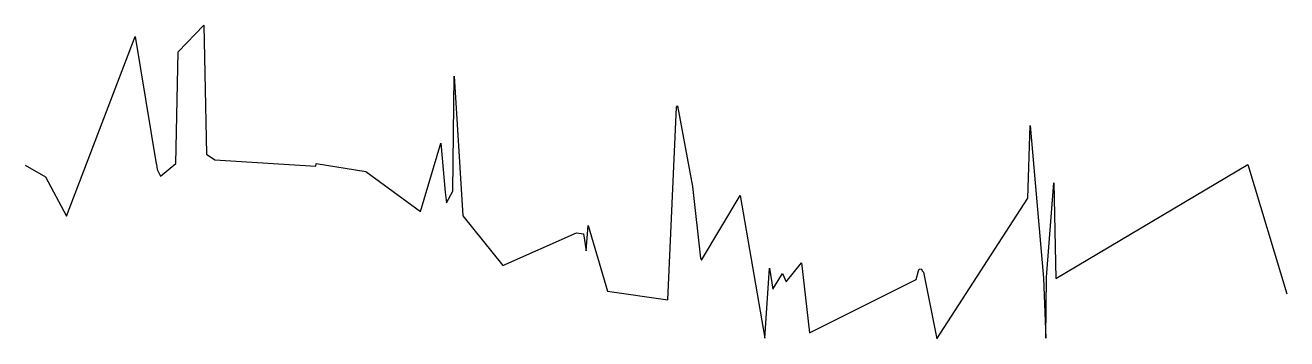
# Model space of a CAD drawing. Extents: x 0 to 48.4, y 67.3 to 79.3.
import ezdxf

# ---------------------------------------------------------------- set-up
doc = ezdxf.new("R2010")
doc.units = 0
doc.layers.add('TOPPPLATFORM_BASELINE_STAKE_2', color=1, linetype='CONTINUOUS')

msp = doc.modelspace()

# ---------------------------------------------------------------- linework, layer by layer
at = {"layer": 'TOPPPLATFORM_BASELINE_STAKE_2', "color": 7}
msp.add_polyline3d([(0, 73.97, 0), (0.783, 73.52, 0), (1.581, 72.01, 0), (4.209, 78.91, 0), (5.025, 74.02, 0), (5.036, 74.01, 0), (5.056, 73.8, 0), (5.181, 73.55, 0), (5.776, 74.04, 0), (5.863, 78.32, 0), (6.852, 79.34, 0), (6.949, 74.39, 0), (7.27, 74.18, 0), (11.137, 73.93, 0), (11.157, 74.04, 0), (13.053, 73.73, 0), (15.159, 72.19, 0), (15.937, 74.81, 0), (16.106, 72.94, 0), (16.142, 72.63, 0), (16.154, 72.52, 0), (16.399, 72.97, 0), (16.446, 77.38, 0), (16.777, 72.03, 0), (18.314, 70.12, 0), (21.131, 71.37, 0), (21.401, 71.34, 0), (21.506, 70.69, 0), (21.58, 71.65, 0), (22.322, 69.14, 0), (24.639, 68.8, 0), (24.966, 76.19, 0), (25.002, 76.25, 0), (25.581, 73.15, 0), (25.895, 70.4, 0), (25.926, 70.33, 0), (27.405, 72.81, 0), (28.352, 67.33, 0), (28.532, 70.02, 0), (28.661, 69.22, 0), (29.036, 69.81, 0), (29.177, 69.49, 0), (29.76, 70.22, 0), (30.07, 67.54, 0), (34.156, 69.58, 0), (34.243, 69.92, 0), (34.273, 69.98, 0), (34.353, 70, 0), (34.398, 69.9, 0), (34.436, 69.87, 0), (34.95, 67.31, 0), (38.445, 72.71, 0), (38.533, 75.49, 0), (39.036, 69.64, 0), (39.135, 67.34, 0), (39.159, 69.68, 0), (39.438, 73.29, 0), (39.516, 69.62, 0), (46.869, 74, 0), (48.367, 69.04, 0), (48.367, 69.04, 0)], dxfattribs=at)

doc.saveas('drawing.dxf')
